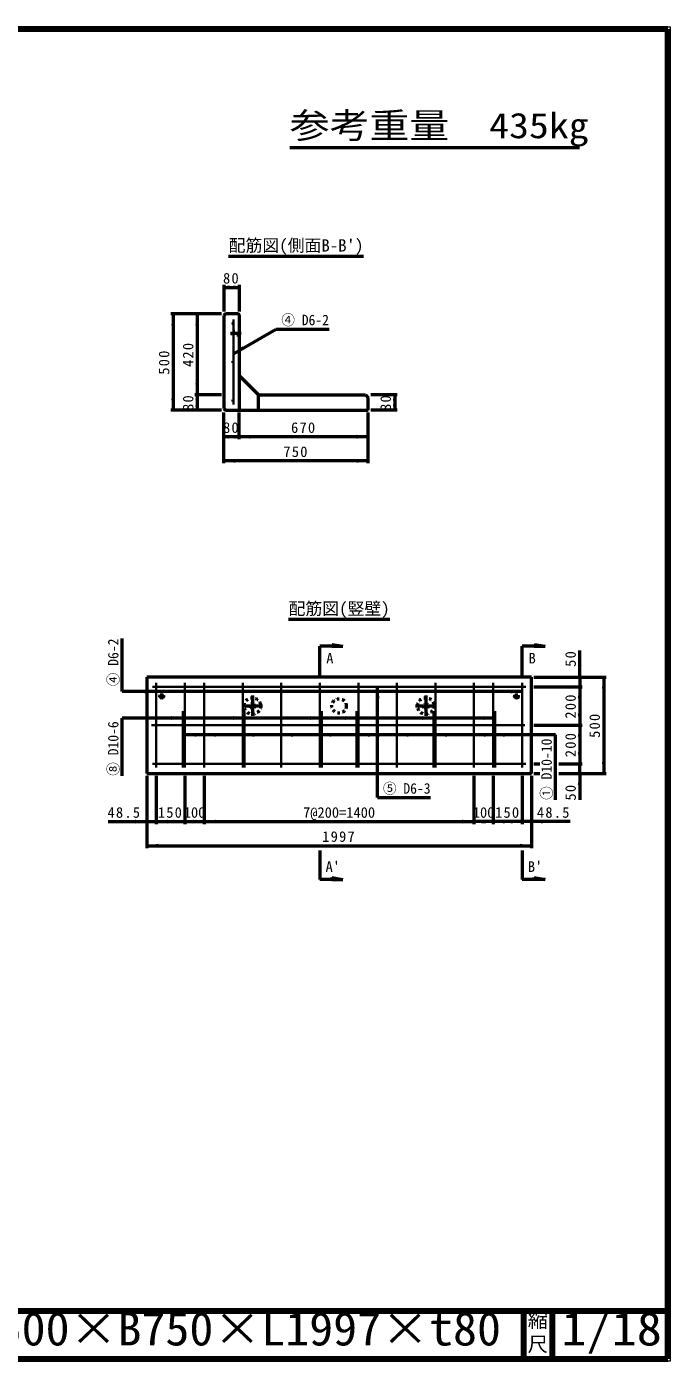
# Model space of a CAD drawing. Units: millimetres, scale not verified. Extents: x 100 to 4105, y 100 to 2870.
# Drawn here: x 2769 to 4105, y 100 to 2870 of the extents above; entities that cross this region are included whole.
import ezdxf
from ezdxf.enums import TextEntityAlignment as Align

# ---------------------------------------------------------------- set-up
doc = ezdxf.new("R2010")
doc.units = ezdxf.units.MM
doc.header["$LTSCALE"] = 5
doc.linetypes.add('USER1', pattern=[2.2, 1, -1.2])
doc.linetypes.add('USER2', pattern=[13.4, 10, -1.2, 1, -1.2])
doc.layers.add('V-nasSTD', color=7, linetype='Continuous', lineweight=50)
doc.styles.add('ＭＳ ゴシック', font='')
doc.styles.get('ＭＳ ゴシック').set_extended_font_data('MS Gothic')

msp = doc.modelspace()

# ---------------------------------------------------------------- hatches: boundary and pattern name
at = {"layer": 'V-nasSTD'}
for points in [[(3202.079, 2328.945), (3202.079, 2324.945), (3178.079, 2328.945), (3202.079, 2332.945)], [(3186.079, 2328.945), (3186.079, 2332.945), (3210.079, 2328.945), (3186.079, 2324.945)], [(3073.079, 2249.945), (3069.079, 2249.945), (3073.079, 2273.945), (3077.079, 2249.945)], [(3123.079, 2249.945), (3119.079, 2249.945), (3123.079, 2273.945), (3127.079, 2249.945)], [(3218.863, 2203.346), (3220.863, 2199.882), (3198.079, 2191.346), (3216.863, 2206.81)], [(3123.079, 2129.945), (3127.079, 2129.945), (3123.079, 2105.945), (3119.079, 2129.945)], [(3123.079, 2081.945), (3119.079, 2081.945), (3123.079, 2105.945), (3127.079, 2081.945)], [(3533.079, 2081.945), (3529.079, 2081.945), (3533.079, 2105.945), (3537.079, 2081.945)], [(3073.079, 2097.945), (3077.079, 2097.945), (3073.079, 2073.945), (3069.079, 2097.945)], [(3123.079, 2097.945), (3127.079, 2097.945), (3123.079, 2073.945), (3119.079, 2097.945)], [(3533.079, 2097.945), (3537.079, 2097.945), (3533.079, 2073.945), (3529.079, 2097.945)], [(3202.079, 2018.945), (3202.079, 2014.945), (3178.079, 2018.945), (3202.079, 2022.945)], [(3186.079, 2018.945), (3186.079, 2022.945), (3210.079, 2018.945), (3186.079, 2014.945)], [(3234.079, 2018.945), (3234.079, 2014.945), (3210.079, 2018.945), (3234.079, 2022.945)], [(3454.079, 2018.945), (3454.079, 2022.945), (3478.079, 2018.945), (3454.079, 2014.945)], [(3202.079, 1968.945), (3202.079, 1964.945), (3178.079, 1968.945), (3202.079, 1972.945)], [(3454.079, 1968.945), (3454.079, 1972.945), (3478.079, 1968.945), (3454.079, 1964.945)], [(3916.879, 1544.145), (3920.879, 1544.145), (3916.879, 1520.145), (3912.879, 1544.145)], [(3497.479, 1476.145), (3501.479, 1476.145), (3497.479, 1500.145), (3493.479, 1476.145)], [(3916.879, 1476.145), (3920.879, 1476.145), (3916.879, 1500.145), (3912.879, 1476.145)], [(3966.879, 1496.145), (3970.879, 1496.145), (3966.879, 1520.145), (3962.879, 1496.145)], [(3013.479, 1490.145), (3013.479, 1486.145), (3037.479, 1490.145), (3013.479, 1494.145)], [(3773.479, 1490.145), (3773.479, 1486.145), (3797.479, 1490.145), (3773.479, 1494.145)], [(3916.879, 1444.145), (3920.879, 1444.145), (3916.879, 1420.145), (3912.879, 1444.145)], [(3069.479, 1435.145), (3069.479, 1431.145), (3093.479, 1435.145), (3069.479, 1439.145)], [(3197.479, 1435.145), (3197.479, 1431.145), (3221.479, 1435.145), (3197.479, 1439.145)], [(3357.479, 1435.145), (3357.479, 1431.145), (3381.479, 1435.145), (3357.479, 1439.145)], [(3429.479, 1435.145), (3429.479, 1431.145), (3453.479, 1435.145), (3429.479, 1439.145)], [(3497.479, 1396.145), (3501.479, 1396.145), (3497.479, 1420.145), (3493.479, 1396.145)], [(3589.479, 1435.145), (3589.479, 1431.145), (3613.479, 1435.145), (3589.479, 1439.145)], [(3717.479, 1435.145), (3717.479, 1431.145), (3741.479, 1435.145), (3717.479, 1439.145)], [(3916.879, 1396.145), (3920.879, 1396.145), (3916.879, 1420.145), (3912.879, 1396.145)], [(3121.479, 1400.145), (3121.479, 1396.145), (3097.479, 1400.145), (3121.479, 1404.145)], [(3161.479, 1400.145), (3161.479, 1396.145), (3137.479, 1400.145), (3161.479, 1404.145)], [(3241.479, 1400.145), (3241.479, 1396.145), (3217.479, 1400.145), (3241.479, 1404.145)], [(3321.479, 1400.145), (3321.479, 1396.145), (3297.479, 1400.145), (3321.479, 1404.145)], [(3401.479, 1400.145), (3401.479, 1396.145), (3377.479, 1400.145), (3401.479, 1404.145)], [(3481.479, 1400.145), (3481.479, 1396.145), (3457.479, 1400.145), (3481.479, 1404.145)], [(3561.479, 1400.145), (3561.479, 1396.145), (3537.479, 1400.145), (3561.479, 1404.145)], [(3641.479, 1400.145), (3641.479, 1396.145), (3617.479, 1400.145), (3641.479, 1404.145)], [(3721.479, 1400.145), (3721.479, 1396.145), (3697.479, 1400.145), (3721.479, 1404.145)], [(3761.479, 1400.145), (3761.479, 1396.145), (3737.479, 1400.145), (3761.479, 1404.145)], [(3916.879, 1364.145), (3920.879, 1364.145), (3916.879, 1340.145), (3912.879, 1364.145)], [(3497.479, 1316.145), (3501.479, 1316.145), (3497.479, 1340.145), (3493.479, 1316.145)], [(3966.879, 1344.145), (3970.879, 1344.145), (3966.879, 1320.145), (3962.879, 1344.145)], [(3916.879, 1296.145), (3920.879, 1296.145), (3916.879, 1320.145), (3912.879, 1296.145)], [(2994.079, 1220.145), (2994.079, 1216.145), (3018.079, 1220.145), (2994.079, 1224.145)], [(3061.479, 1220.145), (3061.479, 1216.145), (3037.479, 1220.145), (3061.479, 1224.145)], [(3073.479, 1220.145), (3073.479, 1216.145), (3097.479, 1220.145), (3073.479, 1224.145)], [(3121.479, 1220.145), (3121.479, 1216.145), (3097.479, 1220.145), (3121.479, 1224.145)], [(3113.479, 1220.145), (3113.479, 1216.145), (3137.479, 1220.145), (3113.479, 1224.145)], [(3161.479, 1220.145), (3161.479, 1216.145), (3137.479, 1220.145), (3161.479, 1224.145)], [(3673.479, 1220.145), (3673.479, 1216.145), (3697.479, 1220.145), (3673.479, 1224.145)], [(3721.479, 1220.145), (3721.479, 1216.145), (3697.479, 1220.145), (3721.479, 1224.145)], [(3713.479, 1220.145), (3713.479, 1216.145), (3737.479, 1220.145), (3713.479, 1224.145)], [(3761.479, 1220.145), (3761.479, 1216.145), (3737.479, 1220.145), (3761.479, 1224.145)], [(3773.479, 1220.145), (3773.479, 1216.145), (3797.479, 1220.145), (3773.479, 1224.145)], [(3840.879, 1220.145), (3840.879, 1216.145), (3816.879, 1220.145), (3840.879, 1224.145)], [(3042.079, 1170.145), (3042.079, 1166.145), (3018.079, 1170.145), (3042.079, 1174.145)], [(3792.879, 1170.145), (3792.879, 1166.145), (3816.879, 1170.145), (3792.879, 1174.145)]]:
    msp.add_hatch(color=256, dxfattribs=at).paths.add_polyline_path(points)

# ---------------------------------------------------------------- linework, layer by layer
at = {"layer": 'V-nasSTD', "lineweight": 100}
for p, q in [((4100, 2865), (105, 2865)), ((4100, 105), (4100, 2865)), ((105, 205), (4100, 205)), ((3800, 205), (3800, 105)), ((3860, 205), (3860, 105)), ((105, 105), (4100, 105))]:
    msp.add_line(p, q, dxfattribs=at)
at = {"layer": 'V-nasSTD'}
for p, q in [((3314.969, 2619.328), (3916.169, 2619.328)), ((3188.079, 2393.945), (3468.079, 2393.945)), ((3178.079, 2333.945), (3178.079, 2278.945)), ((3178.079, 2328.945), (3210.079, 2328.945)), ((3210.079, 2333.945), (3210.079, 2278.945)), ((3173.079, 2273.945), (3068.079, 2273.945)), ((3073.079, 2273.945), (3073.079, 2073.945)), ((3123.079, 2273.945), (3123.079, 2105.945)), ((3181.679, 2273.945), (3178.079, 2270.345)), ((3208.079, 2273.945), (3181.679, 2273.945)), ((3210.079, 2271.945), (3210.079, 2073.945)), ((3178.079, 2270.345), (3178.079, 2077.545)), ((3198.079, 2191.346), (3286.57, 2242.436)), ((3286.57, 2242.436), (3396.57, 2242.436)), ((3210.079, 2145.945), (3250.079, 2105.945)), ((3173.079, 2105.945), (3118.079, 2105.945)), ((3123.079, 2105.945), (3123.079, 2073.945)), ((3123.079, 2105.945), (3123.079, 2073.945)), ((3250.079, 2105.945), (3472.079, 2105.945)), ((3250.079, 2073.945), (3250.079, 2105.945)), ((3472.079, 2105.945), (3478.079, 2099.945)), ((3538.079, 2105.945), (3483.079, 2105.945)), ((3533.079, 2105.945), (3533.079, 2073.945)), ((3178.079, 2077.545), (3181.679, 2073.945)), ((3478.079, 2073.945), (3478.079, 2099.945)), ((3173.079, 2073.945), (3068.079, 2073.945)), ((3178.079, 1963.945), (3178.079, 2068.945)), ((3181.679, 2073.945), (3478.079, 2073.945)), ((3210.079, 2013.945), (3210.079, 2068.945)), ((3478.079, 1963.945), (3478.079, 2068.945)), ((3538.079, 2073.945), (3483.079, 2073.945)), ((3210.079, 2018.945), (3178.079, 2018.945)), ((3210.079, 2018.945), (3178.079, 2018.945)), ((3478.079, 2018.945), (3210.079, 2018.945)), ((3478.079, 1968.945), (3178.079, 1968.945)), ((3312.479, 1640.145), (3522.479, 1640.145)), ((2967.479, 1490.145), (2967.479, 1600.145)), ((3377.479, 1524.145), (3377.479, 1584.145)), ((3402.479, 1584.145), (3377.479, 1584.145)), ((3402.479, 1584.145), (3402.479, 1587.985)), ((3402.479, 1587.985), (3425.519, 1584.145)), ((3402.479, 1584.145), (3425.519, 1584.145)), ((3797.479, 1524.145), (3797.479, 1584.145)), ((3822.479, 1584.145), (3797.479, 1584.145)), ((3822.479, 1584.145), (3822.479, 1587.985)), ((3822.479, 1587.985), (3845.519, 1584.145)), ((3822.479, 1584.145), (3845.519, 1584.145)), ((3916.879, 1520.145), (3916.879, 1575.145)), ((3018.079, 1520.145), (3018.079, 1320.145)), ((3816.879, 1520.145), (3018.079, 1520.145)), ((3497.479, 1270.145), (3497.479, 1500.145)), ((3816.879, 1320.145), (3816.879, 1520.145)), ((3821.879, 1520.145), (3971.879, 1520.145)), ((3821.879, 1500.145), (3921.879, 1500.145)), ((3916.879, 1520.145), (3916.879, 1500.145)), ((3916.879, 1500.145), (3916.879, 1420.145)), ((3966.879, 1520.145), (3966.879, 1320.145)), ((3797.479, 1490.145), (2967.479, 1490.145)), ((3741.479, 1435.145), (2967.479, 1435.145)), ((2967.479, 1315.145), (2967.479, 1435.145)), ((3821.879, 1420.145), (3921.879, 1420.145)), ((3916.879, 1420.145), (3916.879, 1340.145)), ((3866.879, 1400.145), (3097.479, 1400.145)), ((3866.879, 1265.145), (3866.879, 1400.145)), ((3821.879, 1340.145), (3833.879, 1340.145)), ((3873.879, 1340.145), (3921.879, 1340.145)), ((3916.879, 1320.145), (3916.879, 1340.145)), ((3018.079, 1320.145), (3816.879, 1320.145)), ((3018.079, 1315.145), (3018.079, 1165.145)), ((3037.479, 1315.145), (3037.479, 1215.145)), ((3097.479, 1315.145), (3097.479, 1215.145)), ((3137.479, 1315.145), (3137.479, 1215.145)), ((3697.479, 1315.145), (3697.479, 1215.145)), ((3737.479, 1315.145), (3737.479, 1215.145)), ((3797.479, 1315.145), (3797.479, 1215.145)), ((3816.879, 1315.145), (3816.879, 1165.145)), ((3821.879, 1320.145), (3833.879, 1320.145)), ((3873.879, 1320.145), (3971.879, 1320.145)), ((3916.879, 1320.145), (3916.879, 1265.145)), ((3497.479, 1270.145), (3607.479, 1270.145)), ((2938.079, 1220.145), (3018.079, 1220.145)), ((3018.079, 1220.145), (3037.479, 1220.145)), ((3037.479, 1220.145), (3097.479, 1220.145)), ((3097.479, 1220.145), (3137.479, 1220.145)), ((3137.479, 1220.145), (3697.479, 1220.145)), ((3737.479, 1220.145), (3697.479, 1220.145)), ((3797.479, 1220.145), (3737.479, 1220.145)), ((3816.879, 1220.145), (3797.479, 1220.145)), ((3896.879, 1220.145), (3816.879, 1220.145)), ((3018.079, 1170.145), (3816.879, 1170.145)), ((3377.479, 1160.145), (3377.479, 1100.145)), ((3797.479, 1160.145), (3797.479, 1100.145)), ((3402.479, 1100.145), (3377.479, 1100.145)), ((3402.479, 1100.145), (3402.479, 1103.985)), ((3402.479, 1103.985), (3425.519, 1100.145)), ((3402.479, 1100.145), (3425.519, 1100.145)), ((3822.479, 1100.145), (3797.479, 1100.145)), ((3822.479, 1100.145), (3822.479, 1103.985)), ((3822.479, 1103.985), (3845.519, 1100.145)), ((3845.519, 1100.145), (3822.479, 1100.145))]:
    msp.add_line(p, q, dxfattribs=at)
at = {"layer": 'V-nasSTD', "lineweight": 35}
for p, q in [((3198.079, 2261.945), (3198.079, 2085.945)), ((3030.079, 1500.145), (3804.879, 1500.145)), ((3037.479, 1508.145), (3037.479, 1332.145)), ((3097.479, 1508.145), (3097.479, 1332.145)), ((3137.479, 1508.145), (3137.479, 1332.145)), ((3217.479, 1508.145), (3217.479, 1332.145)), ((3297.479, 1508.145), (3297.479, 1332.145)), ((3377.479, 1508.145), (3377.479, 1332.145)), ((3457.479, 1508.145), (3457.479, 1332.145)), ((3537.479, 1508.145), (3537.479, 1332.145)), ((3617.479, 1508.145), (3617.479, 1332.145)), ((3697.479, 1508.145), (3697.479, 1332.145)), ((3737.479, 1508.145), (3737.479, 1332.145)), ((3797.479, 1508.145), (3797.479, 1332.145)), ((3093.479, 1449.175), (3093.479, 1332.145)), ((3221.479, 1449.175), (3221.479, 1332.145)), ((3381.479, 1449.175), (3381.479, 1332.145)), ((3453.479, 1449.175), (3453.479, 1332.145)), ((3613.479, 1449.175), (3613.479, 1332.145)), ((3741.479, 1449.175), (3741.479, 1332.145)), ((3028.079, 1420.145), (3802.879, 1420.145)), ((3030.079, 1340.145), (3804.879, 1340.145))]:
    msp.add_line(p, q, dxfattribs=at)
at = {"layer": 'V-nasSTD', "linetype": 'USER2'}
for p, q in [((3192.079, 2233.945), (3214.079, 2233.945)), ((3043.279, 1480.145), (3055.279, 1480.145)), ((3049.279, 1474.145), (3049.279, 1486.145)), ((3237.479, 1481.945), (3237.479, 1439.545)), ((3597.479, 1481.945), (3597.479, 1439.545)), ((3779.679, 1480.145), (3791.679, 1480.145)), ((3785.679, 1474.145), (3785.679, 1486.145)), ((3216.279, 1460.145), (3258.679, 1460.145)), ((3576.279, 1460.145), (3618.679, 1460.145))]:
    msp.add_line(p, q, dxfattribs=at)
at = {"layer": 'V-nasSTD', "linetype": 'USER1'}
for p, q in [((3196.079, 2229.945), (3196.079, 2237.945)), ((3196.079, 2237.945), (3210.079, 2237.945)), ((3210.079, 2229.945), (3196.079, 2229.945))]:
    msp.add_line(p, q, dxfattribs=at)
at = {"layer": 'V-nasSTD', "lineweight": 13}
msp.add_lwpolyline([(100, 100), (100, 2870), (4105, 2870), (4105, 100)], close=True, dxfattribs=at)
at = {"layer": 'V-nasSTD', "lineweight": 35}
for centre in [(3196.879, 2253.945), (3196.879, 2173.945), (3196.879, 2093.945)]:
    msp.add_circle(centre, 1.2, dxfattribs=at)
at = {"layer": 'V-nasSTD', "linetype": 'USER1'}
for centre, radius in [((3049.279, 1480.145), 3.8), ((3049.279, 1480.145), 2.4), ((3049.279, 1480.145), 2), ((3237.479, 1460.145), 17.2), ((3417.479, 1460.145), 15), ((3597.479, 1460.145), 17.2), ((3785.679, 1480.145), 3.8), ((3785.679, 1480.145), 2.4), ((3785.679, 1480.145), 2), ((3237.479, 1460.145), 5), ((3597.479, 1460.145), 5)]:
    msp.add_circle(centre, radius, dxfattribs=at)
at = {"layer": 'V-nasSTD'}
msp.add_arc((3208.079, 2271.945), 2, 0, 90, dxfattribs=at)

# ---------------------------------------------------------------- texts
at = {"layer": 'V-nasSTD', "style": 'ＭＳ ゴシック'}
for s, height, width, p in [('参考重量\u3000435kg', 52.79, 1.15, (3314.969, 2691.328)), ('H500×B750×L1997×t80', 69.65, 1.05, (2659, 202.508)), ('1/18', 69.65, 1.1, (3879, 202.582))]:
    msp.add_text(s, height=height, dxfattribs=dict(at, width=width)).set_placement(p, align=Align.TOP_LEFT)
for s, height, p in [("配筋図(側面B-B')", 25.66, (3328.079, 2428.945)), ('配筋図(竪壁)', 25.66, (3417.479, 1675.145)), ('A', 21.99, (3398.344, 1570.321)), ('B', 21.99, (3818.344, 1570.321)), ('100', 21.99, (3117.479, 1250.145)), ('7@200=1400', 21.99, (3417.479, 1250.145)), ('100', 21.99, (3717.479, 1250.145)), ("A'", 21.99, (3404.368, 1137.702)), ("B'", 21.99, (3824.368, 1137.702))]:
    msp.add_text(s, height=height, dxfattribs=at).set_placement(p, align=Align.TOP_CENTER)
at = {"layer": 'V-nasSTD', "style": 'ＭＳ ゴシック', "width": 0.95}
for s, p in [('④ D6-2', (3347.014, 2272.244)), ('⑤ D6-3', (3557.923, 1299.953))]:
    msp.add_text(s, height=21.85, dxfattribs=at).set_placement(p, align=Align.TOP_CENTER)
for s, p in [('④ D6-2', (2937.671, 1550.589)), ('⑧ D10-6', (2937.671, 1371.78)), ('① D10-10', (3837.071, 1328.86))]:
    msp.add_text(s, height=21.85, rotation=90, dxfattribs=at).set_placement(p, align=Align.TOP_CENTER)
at = {"layer": 'V-nasSTD', "style": 'ＭＳ ゴシック'}
for s, p in [('縮', (3808.982, 200.999)), ('尺', (3808.976, 151.01))]:
    msp.add_text(s, height=30.79, dxfattribs=at).set_placement(p, align=Align.TOP_LEFT)
at = {"layer": 'V-nasSTD', "char_height": 21.99, "attachment_point": 2, "style": 'ＭＳ ゴシック'}
for s, insert in [('\\T1.17;80', (3194.078, 2358.945)), ('\\T1.17;80', (3194.078, 2048.945)), ('\\T1.17;670', (3344.079, 2048.945)), ('\\T1.17;750', (3328.079, 1998.945)), ('\\T1.17;48.5', (2971.829, 1250.145)), ('\\T1.17;150', (3067.479, 1250.145)), ('\\T1.17;150', (3767.479, 1250.145)), ('\\T1.17;48.5', (3863.129, 1250.145)), ('\\T1.17;1997', (3417.479, 1200.145))]:
    msp.add_mtext(s, dxfattribs=dict(at, insert=insert))
at = {"layer": 'V-nasSTD', "char_height": 21.99, "attachment_point": 2, "rotation": 90, "style": 'ＭＳ ゴシック'}
for s, insert in [('\\T1.17;500', (3043.079, 2173.945)), ('\\T1.17;420', (3093.079, 2189.945)), ('\\T1.17;80', (3093.079, 2089.945)), ('\\T1.17;80', (3503.079, 2089.945)), ('\\T1.17;50', (3886.879, 1558.895)), ('\\T1.17;200', (3886.879, 1460.145)), ('\\T1.17;500', (3936.879, 1420.145)), ('\\T1.17;200', (3886.879, 1380.145)), ('\\T1.17;50', (3886.879, 1281.395))]:
    msp.add_mtext(s, dxfattribs=dict(at, insert=insert))

doc.saveas('drawing.dxf')
